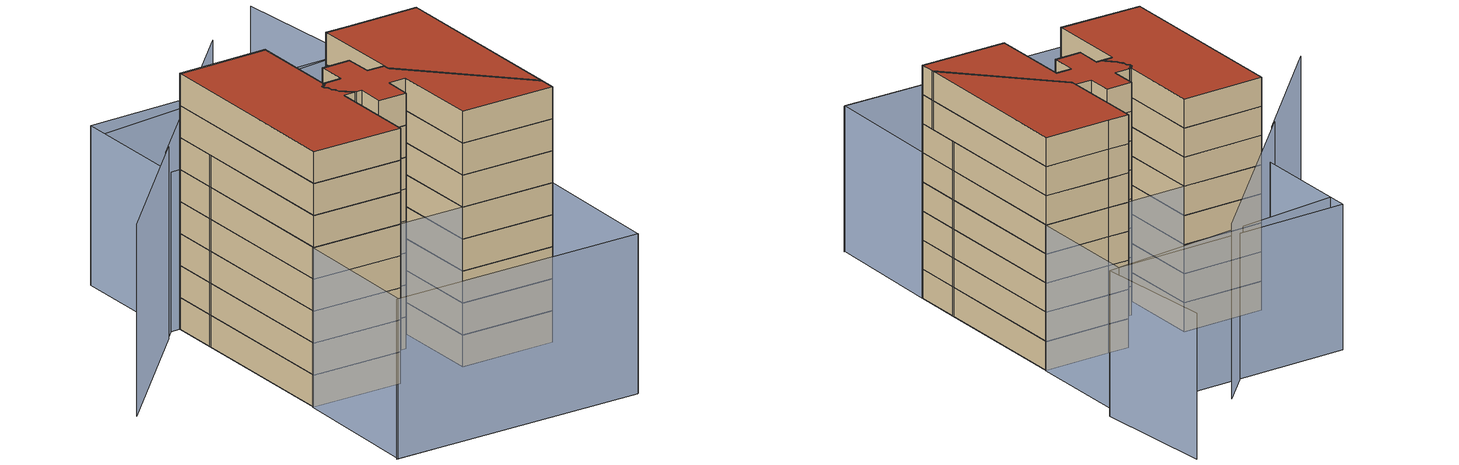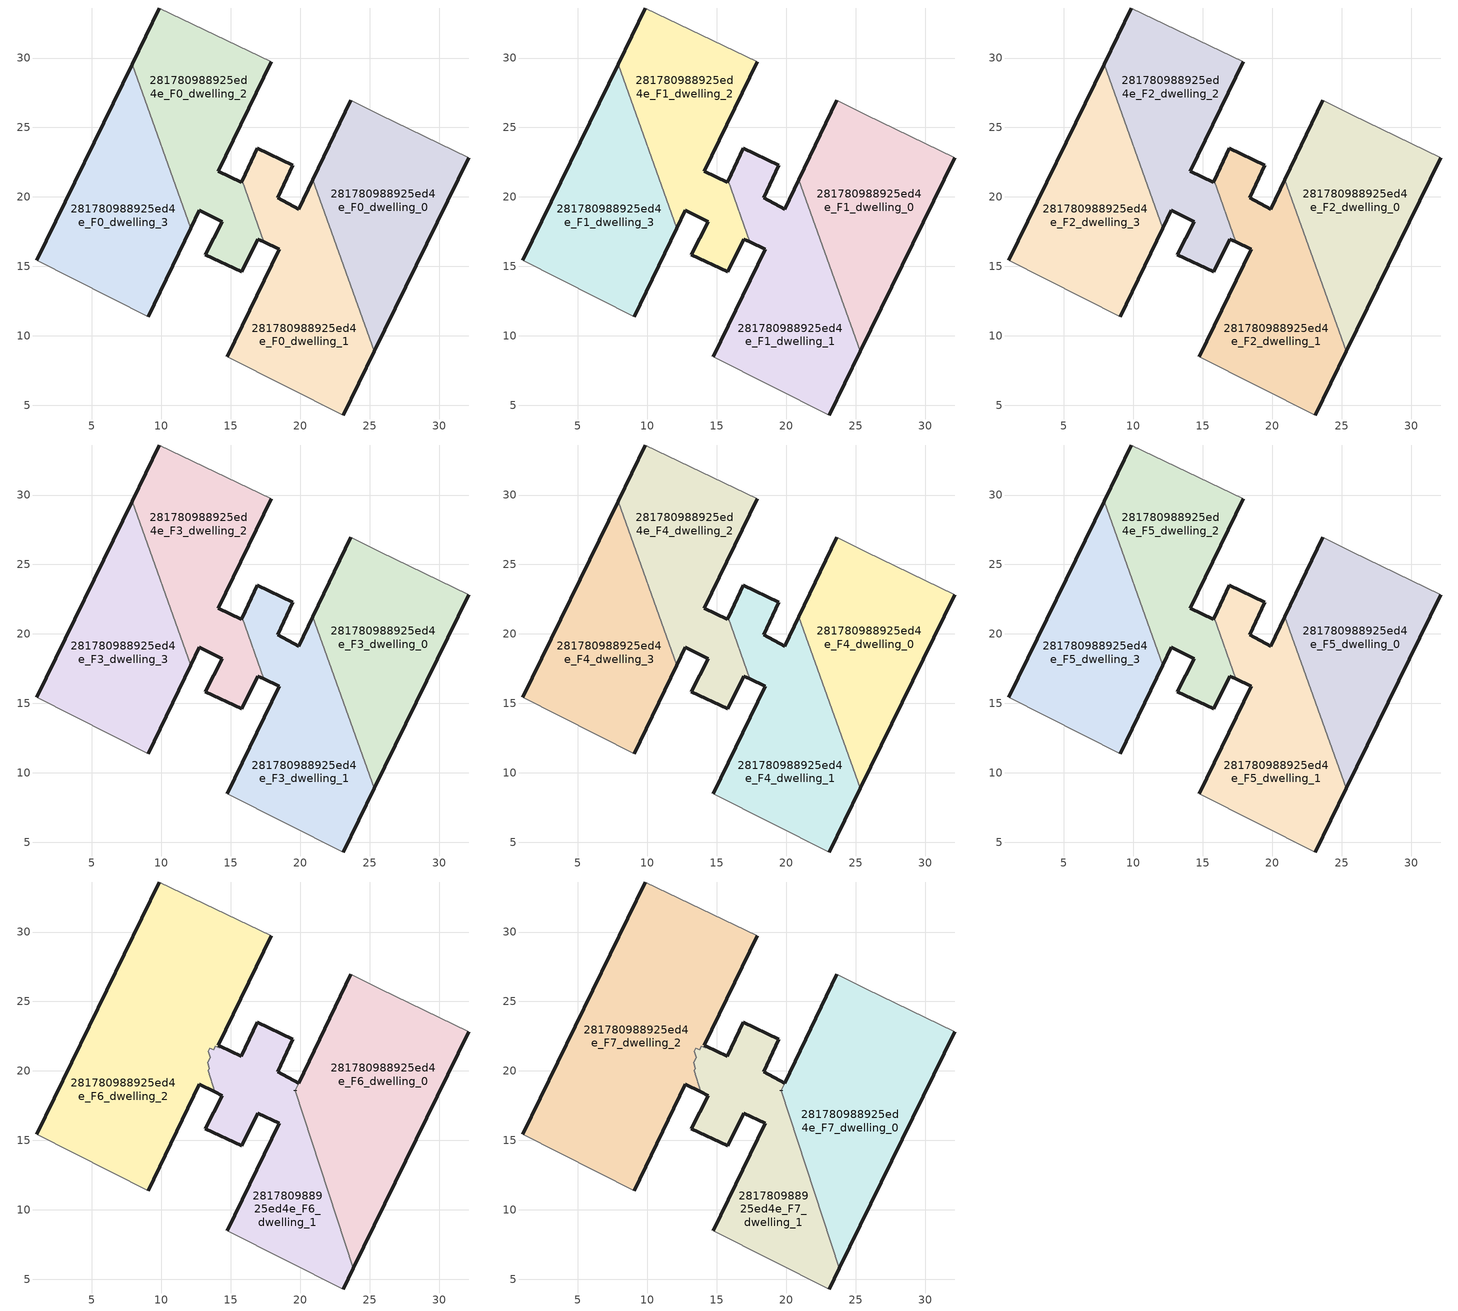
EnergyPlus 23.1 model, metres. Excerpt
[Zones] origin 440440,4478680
281780988925ed4e_F0_dwelling_0
 floor ground (EU_floor_Construction): 25.33,8.9 32.11,22.81 25.73,25.9 23.63,26.96 20.91,21.24 z0
 wall outside (EU_wall_Construction): 32.11,22.81 25.33,8.9 / 20.91,21.24 23.63,26.96 z0:3
 wall adiabatic (EU_wall_Construction): 23.63,26.96 25.73,25.9 32.11,22.81 z0:3
 wall to 281780988925ed4e_F0_dwelling_1 (EU_wall_Construction): 25.33,8.9 20.91,21.24 z0:3
281780988925ed4e_F0_dwelling_1
 floor ground (EU_floor_Construction): 23.09,4.31 25.33,8.9 20.91,21.24 19.89,19.12 18.38,19.93 19.46,22.3 16.92,23.52 15.8,21.16 17.38,16.76 18.48,16.24 14.75,8.49 z0
 wall outside (EU_wall_Construction): 25.33,8.9 23.09,4.31 / 14.75,8.49 18.48,16.24 17.38,16.76 / 15.8,21.16 16.92,23.52 19.46,22.3 18.38,19.93 19.89,19.12 20.91,21.24 z0:3
 wall adiabatic (EU_wall_Construction): 23.09,4.31 14.75,8.49 z0:3
 wall to 281780988925ed4e_F0_dwelling_2 (EU_wall_Construction): 17.38,16.76 15.8,21.16 z0:3
281780988925ed4e_F0_dwelling_2
 floor ground (EU_floor_Construction): 15.77,14.6 16.95,16.97 17.38,16.76 15.8,21.16 15.76,21.06 14.1,21.85 17.9,29.72 9.86,33.6 7.9,29.55 12.12,17.76 12.73,19.03 14.38,18.23 13.16,15.84 z0
 wall outside (EU_wall_Construction): 17.38,16.76 16.95,16.97 15.77,14.6 13.16,15.84 14.38,18.23 12.73,19.03 12.12,17.76 / 7.9,29.55 9.86,33.6 / 17.9,29.72 14.1,21.85 15.76,21.06 15.8,21.16 z0:3
 wall adiabatic (EU_wall_Construction): 9.86,33.6 17.9,29.72 z0:3
 wall to 281780988925ed4e_F0_dwelling_3 (EU_wall_Construction): 12.12,17.76 7.9,29.55 z0:3
281780988925ed4e_F0_dwelling_3
 floor ground (EU_floor_Construction): 9.04,11.39 12.12,17.76 7.9,29.55 1.05,15.44 z0
 wall outside (EU_wall_Construction): 12.12,17.76 9.04,11.39 / 1.05,15.44 7.9,29.55 z0:3
 wall adiabatic (EU_wall_Construction): 9.04,11.39 1.05,15.44 z0:3
281780988925ed4e_F1_dwelling_0
 floor to 281780988925ed4e_F0_dwelling_0 (EU_floor_Construction): 25.33,8.9 32.11,22.81 25.73,25.9 23.63,26.96 20.9,21.24 z3
 wall outside (EU_wall_Construction): 32.11,22.81 25.33,8.9 / 20.91,21.24 23.63,26.96 z3:6
 wall adiabatic (EU_wall_Construction): 23.63,26.96 25.73,25.9 32.11,22.81 z3:6
 wall to 281780988925ed4e_F1_dwelling_1 (EU_wall_Construction): 25.33,8.9 20.91,21.24 z3:6
281780988925ed4e_F1_dwelling_1
 floor to 281780988925ed4e_F0_dwelling_1 (EU_floor_Construction): 23.09,4.31 25.33,8.9 20.9,21.24 19.89,19.12 18.38,19.93 19.46,22.3 16.92,23.52 15.8,21.16 17.38,16.76 18.48,16.24 14.75,8.49 z3
 wall outside (EU_wall_Construction): 25.33,8.9 23.09,4.31 / 14.75,8.49 18.48,16.24 17.38,16.76 / 15.8,21.16 16.92,23.52 19.46,22.3 18.38,19.93 19.89,19.12 20.91,21.24 z3:6
 wall adiabatic (EU_wall_Construction): 23.09,4.31 14.75,8.49 z3:6
 wall to 281780988925ed4e_F1_dwelling_2 (EU_wall_Construction): 17.38,16.76 15.8,21.16 z3:6
281780988925ed4e_F1_dwelling_2
 floor to 281780988925ed4e_F0_dwelling_2 (EU_floor_Construction): 15.77,14.6 16.95,16.97 17.38,16.76 15.8,21.16 15.76,21.06 14.1,21.85 17.9,29.72 9.86,33.6 7.9,29.55 12.12,17.76 12.73,19.03 14.38,18.23 13.16,15.84 z3
 wall outside (EU_wall_Construction): 17.38,16.76 16.95,16.97 15.77,14.6 13.16,15.84 14.38,18.23 12.73,19.03 12.12,17.76 / 7.9,29.55 9.86,33.6 / 17.9,29.72 14.1,21.85 15.76,21.06 15.8,21.16 z3:6
 wall adiabatic (EU_wall_Construction): 9.86,33.6 17.9,29.72 z3:6
 wall to 281780988925ed4e_F1_dwelling_3 (EU_wall_Construction): 12.12,17.76 7.9,29.55 z3:6
281780988925ed4e_F1_dwelling_3
 floor to 281780988925ed4e_F0_dwelling_3 (EU_floor_Construction): 9.04,11.39 12.12,17.76 7.9,29.55 1.05,15.44 z3
 wall outside (EU_wall_Construction): 12.12,17.76 9.04,11.39 / 1.05,15.44 7.9,29.55 z3:6
 wall adiabatic (EU_wall_Construction): 9.04,11.39 1.05,15.44 z3:6
281780988925ed4e_F2_dwelling_0
 floor to 281780988925ed4e_F1_dwelling_0 (EU_floor_Construction): 25.33,8.9 32.11,22.81 25.73,25.9 23.63,26.96 20.9,21.24 z6
 wall outside (EU_wall_Construction): 32.11,22.81 25.33,8.9 / 20.91,21.24 23.63,26.96 z6:9
 wall adiabatic (EU_wall_Construction): 23.63,26.96 25.73,25.9 32.11,22.81 z6:9
 wall to 281780988925ed4e_F2_dwelling_1 (EU_wall_Construction): 25.33,8.9 20.91,21.24 z6:9
281780988925ed4e_F2_dwelling_1
 floor to 281780988925ed4e_F1_dwelling_1 (EU_floor_Construction): 23.09,4.31 25.33,8.9 20.9,21.24 19.89,19.12 18.38,19.93 19.46,22.3 16.92,23.52 15.8,21.16 17.38,16.76 18.48,16.24 14.75,8.49 z6
 wall outside (EU_wall_Construction): 25.33,8.9 23.09,4.31 / 14.75,8.49 18.48,16.24 17.38,16.76 / 15.8,21.16 16.92,23.52 19.46,22.3 18.38,19.93 19.89,19.12 20.91,21.24 z6:9
 wall adiabatic (EU_wall_Construction): 23.09,4.31 14.75,8.49 z6:9
 wall to 281780988925ed4e_F2_dwelling_2 (EU_wall_Construction): 17.38,16.76 15.8,21.16 z6:9
281780988925ed4e_F2_dwelling_2
 floor to 281780988925ed4e_F1_dwelling_2 (EU_floor_Construction): 15.77,14.6 16.95,16.97 17.38,16.76 15.8,21.16 15.76,21.06 14.1,21.85 17.9,29.72 9.86,33.6 7.9,29.55 12.12,17.76 12.73,19.03 14.38,18.23 13.16,15.84 z6
 wall outside (EU_wall_Construction): 17.38,16.76 16.95,16.97 15.77,14.6 13.16,15.84 14.38,18.23 12.73,19.03 12.12,17.76 / 7.9,29.55 9.86,33.6 / 17.9,29.72 14.1,21.85 15.76,21.06 15.8,21.16 z6:9
 wall adiabatic (EU_wall_Construction): 9.86,33.6 17.9,29.72 z6:9
 wall to 281780988925ed4e_F2_dwelling_3 (EU_wall_Construction): 12.12,17.76 7.9,29.55 z6:9
281780988925ed4e_F2_dwelling_3
 floor to 281780988925ed4e_F1_dwelling_3 (EU_floor_Construction): 9.04,11.39 12.12,17.76 7.9,29.55 1.05,15.44 z6
 wall outside (EU_wall_Construction): 12.12,17.76 9.04,11.39 / 1.05,15.44 7.9,29.55 z6:9
 wall adiabatic (EU_wall_Construction): 9.04,11.39 1.05,15.44 z6:9
281780988925ed4e_F3_dwelling_0
 floor to 281780988925ed4e_F2_dwelling_0 (EU_floor_Construction): 25.33,8.9 32.11,22.81 25.73,25.9 23.63,26.96 20.9,21.24 z9
 wall outside (EU_wall_Construction): 32.11,22.81 25.33,8.9 / 20.91,21.24 23.63,26.96 z9:12
 wall adiabatic (EU_wall_Construction): 23.63,26.96 25.73,25.9 32.11,22.81 z9:12
 wall to 281780988925ed4e_F3_dwelling_1 (EU_wall_Construction): 25.33,8.9 20.91,21.24 z9:12
281780988925ed4e_F3_dwelling_1
 floor to 281780988925ed4e_F2_dwelling_1 (EU_floor_Construction): 23.09,4.31 25.33,8.9 20.9,21.24 19.89,19.12 18.38,19.93 19.46,22.3 16.92,23.52 15.8,21.16 17.38,16.76 18.48,16.24 14.75,8.49 z9
 wall outside (EU_wall_Construction): 25.33,8.9 23.09,4.31 / 14.75,8.49 18.48,16.24 17.38,16.76 / 15.8,21.16 16.92,23.52 19.46,22.3 18.38,19.93 19.89,19.12 20.91,21.24 z9:12
 wall adiabatic (EU_wall_Construction): 23.09,4.31 14.75,8.49 z9:12
 wall to 281780988925ed4e_F3_dwelling_2 (EU_wall_Construction): 17.38,16.76 15.8,21.16 z9:12
281780988925ed4e_F3_dwelling_2
 floor to 281780988925ed4e_F2_dwelling_2 (EU_floor_Construction): 15.77,14.6 16.95,16.97 17.38,16.76 15.8,21.16 15.76,21.06 14.1,21.85 17.9,29.72 9.86,33.6 7.9,29.55 12.12,17.76 12.73,19.03 14.38,18.23 13.16,15.84 z9
 wall outside (EU_wall_Construction): 17.38,16.76 16.95,16.97 15.77,14.6 13.16,15.84 14.38,18.23 12.73,19.03 12.12,17.76 / 7.9,29.55 9.86,33.6 / 17.9,29.72 14.1,21.85 15.76,21.06 15.8,21.16 z9:12
 wall adiabatic (EU_wall_Construction): 9.86,33.6 17.9,29.72 z9:12
 wall to 281780988925ed4e_F3_dwelling_3 (EU_wall_Construction): 12.12,17.76 7.9,29.55 z9:12
281780988925ed4e_F3_dwelling_3
 floor to 281780988925ed4e_F2_dwelling_3 (EU_floor_Construction): 9.04,11.39 12.12,17.76 7.9,29.55 1.05,15.44 z9
 wall outside (EU_wall_Construction): 12.12,17.76 9.04,11.39 / 1.05,15.44 7.9,29.55 z9:12
 wall adiabatic (EU_wall_Construction): 9.04,11.39 1.05,15.44 z9:12
281780988925ed4e_F4_dwelling_0
 floor to 281780988925ed4e_F3_dwelling_0 (EU_floor_Construction): 25.33,8.9 32.11,22.81 25.73,25.9 23.63,26.96 20.9,21.24 z12
 wall outside (EU_wall_Construction): 32.11,22.81 25.33,8.9 / 20.91,21.24 23.63,26.96 z12:15
 wall adiabatic (EU_wall_Construction): 23.63,26.96 25.73,25.9 32.11,22.81 z12:15
 wall to 281780988925ed4e_F4_dwelling_1 (EU_wall_Construction): 25.33,8.9 20.91,21.24 z12:15
281780988925ed4e_F4_dwelling_1
 floor to 281780988925ed4e_F3_dwelling_1 (EU_floor_Construction): 23.09,4.31 25.33,8.9 20.9,21.24 19.89,19.12 18.38,19.93 19.46,22.3 16.92,23.52 15.8,21.16 17.38,16.76 18.48,16.24 14.75,8.49 z12
 wall outside (EU_wall_Construction): 25.33,8.9 23.09,4.31 / 14.75,8.49 18.48,16.24 17.38,16.76 / 15.8,21.16 16.92,23.52 19.46,22.3 18.38,19.93 19.89,19.12 20.91,21.24 z12:15
 wall adiabatic (EU_wall_Construction): 23.09,4.31 14.75,8.49 z12:15
 wall to 281780988925ed4e_F4_dwelling_2 (EU_wall_Construction): 17.38,16.76 15.8,21.16 z12:15
281780988925ed4e_F4_dwelling_2
 floor to 281780988925ed4e_F3_dwelling_2 (EU_floor_Construction): 15.77,14.6 16.95,16.97 17.38,16.76 15.8,21.16 15.76,21.06 14.1,21.85 17.9,29.72 9.86,33.6 7.9,29.55 12.12,17.76 12.73,19.03 14.38,18.23 13.16,15.84 z12
 wall outside (EU_wall_Construction): 17.38,16.76 16.95,16.97 15.77,14.6 13.16,15.84 14.38,18.23 12.73,19.03 12.12,17.76 / 7.9,29.55 9.86,33.6 / 17.9,29.72 14.1,21.85 15.76,21.06 15.8,21.16 z12:15
 wall adiabatic (EU_wall_Construction): 9.86,33.6 17.9,29.72 z12:15
 wall to 281780988925ed4e_F4_dwelling_3 (EU_wall_Construction): 12.12,17.76 7.9,29.55 z12:15
281780988925ed4e_F4_dwelling_3
 floor to 281780988925ed4e_F3_dwelling_3 (EU_floor_Construction): 9.04,11.39 12.12,17.76 7.9,29.55 1.05,15.44 z12
 wall outside (EU_wall_Construction): 12.12,17.76 9.04,11.39 / 1.05,15.44 7.9,29.55 z12:15
 wall adiabatic (EU_wall_Construction): 9.04,11.39 1.05,15.44 z12:15
281780988925ed4e_F5_dwelling_0
 floor to 281780988925ed4e_F4_dwelling_0 (EU_floor_Construction): 25.33,8.9 32.11,22.81 25.73,25.9 23.63,26.96 20.9,21.24 z15
 wall outside (EU_wall_Construction): 32.11,22.81 25.33,8.9 / 20.91,21.24 23.63,26.96 z15:18
 wall adiabatic (EU_wall_Construction): 23.63,26.96 25.73,25.9 32.11,22.81 z15:18
 wall to 281780988925ed4e_F5_dwelling_1 (EU_wall_Construction): 25.33,8.9 20.91,21.24 z15:18
281780988925ed4e_F5_dwelling_1
 floor to 281780988925ed4e_F4_dwelling_1 (EU_floor_Construction): 23.09,4.31 25.33,8.9 20.9,21.24 19.89,19.12 18.38,19.93 19.46,22.3 16.92,23.52 15.8,21.16 17.38,16.76 18.48,16.24 14.75,8.49 z15
 wall outside (EU_wall_Construction): 25.33,8.9 23.09,4.31 / 14.75,8.49 18.48,16.24 17.38,16.76 / 15.8,21.16 16.92,23.52 19.46,22.3 18.38,19.93 19.89,19.12 20.91,21.24 z15:18
 wall adiabatic (EU_wall_Construction): 23.09,4.31 14.75,8.49 z15:18
 wall to 281780988925ed4e_F5_dwelling_2 (EU_wall_Construction): 17.38,16.76 15.8,21.16 z15:18
281780988925ed4e_F5_dwelling_2
 floor to 281780988925ed4e_F4_dwelling_2 (EU_floor_Construction): 15.77,14.6 16.95,16.97 17.38,16.76 15.8,21.16 15.76,21.06 14.1,21.85 17.9,29.72 9.86,33.6 7.9,29.55 12.12,17.76 12.73,19.03 14.38,18.23 13.16,15.84 z15
 wall outside (EU_wall_Construction): 17.38,16.76 16.95,16.97 15.77,14.6 13.16,15.84 14.38,18.23 12.73,19.03 12.12,17.76 / 7.9,29.55 9.86,33.6 / 17.9,29.72 14.1,21.85 15.76,21.06 15.8,21.16 z15:18
 wall adiabatic (EU_wall_Construction): 9.86,33.6 17.9,29.72 z15:18
 wall to 281780988925ed4e_F5_dwelling_3 (EU_wall_Construction): 12.12,17.76 7.9,29.55 z15:18
281780988925ed4e_F5_dwelling_3
 floor to 281780988925ed4e_F4_dwelling_3 (EU_floor_Construction): 9.04,11.39 12.12,17.76 7.9,29.55 1.05,15.44 z15
 wall outside (EU_wall_Construction): 12.12,17.76 9.04,11.39 / 1.05,15.44 7.9,29.55 z15:18
 wall adiabatic (EU_wall_Construction): 9.04,11.39 1.05,15.44 z15:18
281780988925ed4e_F6_dwelling_0
 floor to 281780988925ed4e_F5_dwelling_0 (EU_floor_Construction): 25.33,8.9 32.11,22.81 25.73,25.9 23.63,26.96 20.91,21.24 z18
 floor to 281780988925ed4e_F5_dwelling_1 (EU_floor_Construction): 23.82,5.82 25.33,8.9 20.91,21.24 19.87,19.07 19.64,18.59 z18
 wall outside (EU_wall_Construction): 32.11,22.81 23.82,5.82 / 19.89,19.12 23.63,26.96 z18:21; 19.64,18.6,21 19.64,18.59,18 19.64,18.6,18
 wall adiabatic (EU_wall_Construction): 23.63,26.96 25.73,25.9 32.11,22.81 z18:21
 wall to 281780988925ed4e_F6_dwelling_1 (EU_wall_Construction): 23.82,5.82 19.64,18.59 / 19.64,18.6 19.89,19.12 z18:21
281780988925ed4e_F6_dwelling_1
 floor to 281780988925ed4e_F5_dwelling_1 (EU_floor_Construction): 23.09,4.31 23.82,5.82 19.64,18.6 19.89,19.12 18.38,19.93 19.46,22.3 16.92,23.52 15.8,21.16 17.38,16.76 18.48,16.24 14.75,8.49 z18
 floor to 281780988925ed4e_F5_dwelling_2 (EU_floor_Construction): 15.77,14.6 16.95,16.97 17.38,16.76 15.8,21.16 15.76,21.06 14.23,21.79 14.17,21.66 13.9,21.78 13.76,21.51 13.49,21.64 13.38,21.4 13.51,20.99 13.32,20.6 13.46,20.19 13.36,20 13.86,18.49 14.38,18.23 13.16,15.84 z18
 wall outside (EU_wall_Construction): 14.23,21.79 15.76,21.06 16.92,23.52 19.46,22.3 18.38,19.93 19.89,19.12 / 23.82,5.82 23.09,4.31 / 14.75,8.49 18.48,16.24 16.95,16.97 15.77,14.6 13.16,15.84 14.38,18.23 13.86,18.49 z18:21; 19.64,18.6,21 19.64,18.59,18 19.64,18.59,21
 wall adiabatic (EU_wall_Construction): 23.09,4.31 14.75,8.49 z18:21
 wall to 281780988925ed4e_F6_dwelling_2 (EU_wall_Construction): 13.86,18.49 13.36,20 / 13.37,20 13.46,20.19 13.32,20.6 13.51,20.99 13.38,21.4 13.49,21.64 13.76,21.51 13.89,21.78 / 13.9,21.78 14.17,21.66 14.23,21.79 z18:21
281780988925ed4e_F6_dwelling_2
 floor to 281780988925ed4e_F5_dwelling_2 (EU_floor_Construction): 13.86,18.49 13.36,20 13.46,20.19 13.32,20.6 13.51,20.99 13.38,21.4 13.49,21.64 13.76,21.51 13.9,21.78 14.17,21.66 14.23,21.79 14.1,21.85 17.9,29.72 9.86,33.6 7.9,29.55 12.12,17.76 12.73,19.03 z18
 floor to 281780988925ed4e_F5_dwelling_3 (EU_floor_Construction): 9.04,11.39 12.12,17.76 7.9,29.55 1.05,15.44 z18
 wall outside (EU_wall_Construction): 17.9,29.72 14.1,21.85 14.23,21.79 / 13.86,18.49 12.73,19.03 9.04,11.39 / 1.05,15.44 9.86,33.6 z18:21
 wall adiabatic (EU_wall_Construction): 9.86,33.6 17.9,29.72 / 9.04,11.39 1.05,15.44 z18:21
281780988925ed4e_F7_dwelling_0
 floor to 281780988925ed4e_F6_dwelling_0 (EU_floor_Construction): 23.82,5.82 32.11,22.81 25.73,25.9 23.63,26.96 19.64,18.59 z21
 wall outside (EU_wall_Construction): 32.11,22.81 23.82,5.82 / 19.89,19.12 23.63,26.96 z21:24; 19.64,18.6,24 19.64,18.59,21 19.64,18.6,21
 wall adiabatic (EU_wall_Construction): 23.63,26.96 25.73,25.9 32.11,22.81 z21:24
 wall to 281780988925ed4e_F7_dwelling_1 (EU_wall_Construction): 23.82,5.82 19.64,18.59 / 19.64,18.6 19.89,19.12 z21:24
 roof outside (EU_roof_Construction): 32.11,22.81 23.82,5.82 19.64,18.6 23.63,26.96 25.73,25.9 z24
281780988925ed4e_F7_dwelling_1
 floor to 281780988925ed4e_F6_dwelling_1 (EU_floor_Construction): 23.09,4.31 23.82,5.82 19.64,18.6 19.89,19.12 18.38,19.93 19.46,22.3 16.92,23.52 15.76,21.06 14.23,21.79 14.17,21.66 13.9,21.78 13.76,21.51 13.49,21.64 13.38,21.4 13.51,20.99 13.32,20.6 13.46,20.19 13.36,20 13.86,18.49 14.38,18.23 13.16,15.84 15.77,14.6 16.95,16.97 18.48,16.24 14.75,8.49 z21
 wall outside (EU_wall_Construction): 14.23,21.79 15.76,21.06 16.92,23.52 19.46,22.3 18.38,19.93 19.89,19.12 / 23.82,5.82 23.09,4.31 / 14.75,8.49 18.48,16.24 16.95,16.97 15.77,14.6 13.16,15.84 14.38,18.23 13.86,18.49 z21:24; 19.64,18.6,24 19.64,18.59,21 19.64,18.59,24
 wall adiabatic (EU_wall_Construction): 23.09,4.31 14.75,8.49 z21:24
 wall to 281780988925ed4e_F7_dwelling_2 (EU_wall_Construction): 13.86,18.49 13.36,20 / 13.37,20 13.46,20.19 13.32,20.6 13.51,20.99 13.38,21.4 13.49,21.64 13.76,21.51 13.89,21.78 / 13.9,21.78 14.17,21.66 14.23,21.79 z21:24
 roof outside (EU_roof_Construction): 19.46,22.3 18.38,19.93 19.89,19.12 19.64,18.6 23.82,5.82 23.09,4.31 14.75,8.49 18.48,16.24 16.95,16.97 15.77,14.6 13.16,15.84 14.38,18.23 13.86,18.49 13.36,20 13.46,20.19 13.32,20.6 13.51,20.99 13.38,21.4 13.49,21.64 13.76,21.51 13.9,21.78 14.17,21.66 14.23,21.79 15.76,21.06 16.92,23.52 z24
281780988925ed4e_F7_dwelling_2
 floor to 281780988925ed4e_F6_dwelling_2 (EU_floor_Construction): 13.86,18.49 13.36,20 13.46,20.19 13.32,20.6 13.51,20.99 13.38,21.4 13.49,21.64 13.76,21.51 13.9,21.78 14.17,21.66 14.23,21.79 14.1,21.85 17.9,29.72 9.86,33.6 1.05,15.44 9.04,11.39 12.73,19.03 z21
 wall outside (EU_wall_Construction): 17.9,29.72 14.1,21.85 14.23,21.79 / 13.86,18.49 12.73,19.03 9.04,11.39 / 1.05,15.44 9.86,33.6 z21:24
 wall adiabatic (EU_wall_Construction): 9.86,33.6 17.9,29.72 / 9.04,11.39 1.05,15.44 z21:24
 roof outside (EU_roof_Construction): 17.9,29.72 14.1,21.85 14.23,21.79 14.17,21.66 13.9,21.78 13.76,21.51 13.49,21.64 13.38,21.4 13.51,20.99 13.32,20.6 13.46,20.19 13.36,20 13.86,18.49 12.73,19.03 9.04,11.39 1.05,15.44 9.86,33.6 z24
shading: -5.02,3.86 17.28,-7.38 / 43.1,45.26 38.42,33.21 / 38.42,33.21 13.34,42.94 / 17.19,-7.37 -4.91,3.8 / -4.91,3.8 0.99,15.49 / 0.99,15.49 23.1,4.32 / 23.1,4.32 17.19,-7.37 / 32.17,22.78 8.98,33.98 / 8.98,33.98 14.21,44.81 / 14.21,44.81 37.4,33.6 / 37.4,33.6 32.17,22.78 z0:15; 7.68,33.43 -8.04,27.76 / 29.25,41.23 6.53,33.11 z0:18
[Building]
EU S2 Campaign: North Axis=0; Terrain=City; Solar Distribution=FullExterior
[Site:Location]
Madrid: Latitude=40.5; Longitude=-3.5; Time Zone=1; Elevation=609
[SizingPeriod:WeatherFileDays]
AnnualSizingPeriod: Begin Month=1; Begin Day of Month=1; End Month=12; End Day of Month=31; Day of Week for Start Day=Monday; Use Weather File Daylight Saving Period=No; Use Weather File Rain and Snow Indicators=No
[MATERIAL]
EU_InternalMass_Material: Roughness=MediumRough; Thickness=0.1; Conductivity=1; Density=1800; Specific Heat=900; Thermal Absorptance=0.9; Solar Absorptance=0.7; Visible Absorptance=0.7
[MATERIAL:NOMASS] Roughness=MediumRough; Thermal Absorptance=0.9; Solar Absorptance=0.7; Visible Absorptance=0.7
Name | Thermal Resistance
EU_wall_NoMass | 0.609216
EU_roof_NoMass | 0.513268
EU_floor_NoMass | 0.568163
[CONSTRUCTION]
EU_wall_Construction: EU_wall_NoMass
EU_roof_Construction: EU_roof_NoMass
EU_floor_Construction: EU_floor_NoMass
EU_InternalMass_Construction: EU_InternalMass_Material
[ZONE] Type=1; Multiplier=1; Ceiling Height=autocalculate; Floor Area=autocalculate; Part of Total Floor Area=Yes
Name | Volume
281780988925ed4e_F0_dwelling_0 | 306.969
281780988925ed4e_F1_dwelling_0; 281780988925ed4e_F2_dwelling_0; 281780988925ed4e_F3_dwelling_0; 281780988925ed4e_F4_dwelling_0; 281780988925ed4e_F5_dwelling_0 | 306.968
281780988925ed4e_F6_dwelling_0 | 396.082
281780988925ed4e_F7_dwelling_0 | 396.031
281780988925ed4e_F0_dwelling_1 | 320.583
281780988925ed4e_F1_dwelling_1; 281780988925ed4e_F2_dwelling_1; 281780988925ed4e_F3_dwelling_1; 281780988925ed4e_F4_dwelling_1; 281780988925ed4e_F5_dwelling_1 | 320.584
281780988925ed4e_F6_dwelling_1; 281780988925ed4e_F7_dwelling_1 | 286.415
281780988925ed4e_F0_dwelling_2 | 294.621
281780988925ed4e_F1_dwelling_2; 281780988925ed4e_F2_dwelling_2; 281780988925ed4e_F3_dwelling_2; 281780988925ed4e_F4_dwelling_2; 281780988925ed4e_F5_dwelling_2 | 294.62
281780988925ed4e_F6_dwelling_2 | 545.249
281780988925ed4e_F7_dwelling_2 | 545.251
281780988925ed4e_F0_dwelling_3; 281780988925ed4e_F1_dwelling_3; 281780988925ed4e_F2_dwelling_3; 281780988925ed4e_F3_dwelling_3; 281780988925ed4e_F4_dwelling_3; 281780988925ed4e_F5_dwelling_3 | 305.626
[INTERNALMASS] Construction=EU_InternalMass_Construction
Name | Zone or ZoneList | Surface Area
281780988925ed4e_F0_dwelling_0_EU_InternalMass | 281780988925ed4e_F0_dwelling_0 | 102.323
281780988925ed4e_F0_dwelling_1_EU_InternalMass | 281780988925ed4e_F0_dwelling_1 | 106.861
281780988925ed4e_F0_dwelling_2_EU_InternalMass | 281780988925ed4e_F0_dwelling_2 | 98.2066
281780988925ed4e_F0_dwelling_3_EU_InternalMass | 281780988925ed4e_F0_dwelling_3 | 101.875
281780988925ed4e_F1_dwelling_0_EU_InternalMass | 281780988925ed4e_F1_dwelling_0 | 102.323
281780988925ed4e_F1_dwelling_1_EU_InternalMass | 281780988925ed4e_F1_dwelling_1 | 106.861
281780988925ed4e_F1_dwelling_2_EU_InternalMass | 281780988925ed4e_F1_dwelling_2 | 98.2066
281780988925ed4e_F1_dwelling_3_EU_InternalMass | 281780988925ed4e_F1_dwelling_3 | 101.875
281780988925ed4e_F2_dwelling_0_EU_InternalMass | 281780988925ed4e_F2_dwelling_0 | 102.323
281780988925ed4e_F2_dwelling_1_EU_InternalMass | 281780988925ed4e_F2_dwelling_1 | 106.861
281780988925ed4e_F2_dwelling_2_EU_InternalMass | 281780988925ed4e_F2_dwelling_2 | 98.2066
281780988925ed4e_F2_dwelling_3_EU_InternalMass | 281780988925ed4e_F2_dwelling_3 | 101.875
281780988925ed4e_F3_dwelling_0_EU_InternalMass | 281780988925ed4e_F3_dwelling_0 | 102.323
281780988925ed4e_F3_dwelling_1_EU_InternalMass | 281780988925ed4e_F3_dwelling_1 | 106.861
281780988925ed4e_F3_dwelling_2_EU_InternalMass | 281780988925ed4e_F3_dwelling_2 | 98.2066
281780988925ed4e_F3_dwelling_3_EU_InternalMass | 281780988925ed4e_F3_dwelling_3 | 101.875
281780988925ed4e_F4_dwelling_0_EU_InternalMass | 281780988925ed4e_F4_dwelling_0 | 102.323
281780988925ed4e_F4_dwelling_1_EU_InternalMass | 281780988925ed4e_F4_dwelling_1 | 106.861
281780988925ed4e_F4_dwelling_2_EU_InternalMass | 281780988925ed4e_F4_dwelling_2 | 98.2066
281780988925ed4e_F4_dwelling_3_EU_InternalMass | 281780988925ed4e_F4_dwelling_3 | 101.875
281780988925ed4e_F5_dwelling_0_EU_InternalMass | 281780988925ed4e_F5_dwelling_0 | 102.323
281780988925ed4e_F5_dwelling_1_EU_InternalMass | 281780988925ed4e_F5_dwelling_1 | 106.861
281780988925ed4e_F5_dwelling_2_EU_InternalMass | 281780988925ed4e_F5_dwelling_2 | 98.2066
281780988925ed4e_F5_dwelling_3_EU_InternalMass | 281780988925ed4e_F5_dwelling_3 | 101.875
281780988925ed4e_F6_dwelling_0_EU_InternalMass | 281780988925ed4e_F6_dwelling_0 | 132.03
281780988925ed4e_F6_dwelling_1_EU_InternalMass | 281780988925ed4e_F6_dwelling_1 | 95.4686
281780988925ed4e_F6_dwelling_2_EU_InternalMass | 281780988925ed4e_F6_dwelling_2 | 181.748
281780988925ed4e_F7_dwelling_0_EU_InternalMass | 281780988925ed4e_F7_dwelling_0 | 132.03
281780988925ed4e_F7_dwelling_1_EU_InternalMass | 281780988925ed4e_F7_dwelling_1 | 95.4686
281780988925ed4e_F7_dwelling_2_EU_InternalMass | 281780988925ed4e_F7_dwelling_2 | 181.748
[OTHEREQUIPMENT] Fuel Type=Electricity; Design Level Calculation Method=Watts/Area; Power per Zone Floor Area=1; Fraction Latent=0; Fraction Radiant=0; Fraction Lost=0; Carbon Dioxide Generation Rate=0; EndUse Subcategory=EU_Step8_InternalGains
Name | Zone or ZoneList or Space or SpaceList | Schedule
EU_Step8_InternalGain_281780988925ed4e_F0_dwelling_0_f000 | 281780988925ed4e_F0_dwelling_0 | EU_Step8_GainSchedule_281780988925ed4e_F0_dwelling_0_f000
EU_Step8_InternalGain_281780988925ed4e_F0_dwelling_1_f000 | 281780988925ed4e_F0_dwelling_1 | EU_Step8_GainSchedule_281780988925ed4e_F0_dwelling_1_f000
EU_Step8_InternalGain_281780988925ed4e_F0_dwelling_2_f000 | 281780988925ed4e_F0_dwelling_2 | EU_Step8_GainSchedule_281780988925ed4e_F0_dwelling_2_f000
EU_Step8_InternalGain_281780988925ed4e_F0_dwelling_3_f000 | 281780988925ed4e_F0_dwelling_3 | EU_Step8_GainSchedule_281780988925ed4e_F0_dwelling_3_f000
EU_Step8_InternalGain_281780988925ed4e_F1_dwelling_0_f000 | 281780988925ed4e_F1_dwelling_0 | EU_Step8_GainSchedule_281780988925ed4e_F1_dwelling_0_f000
EU_Step8_InternalGain_281780988925ed4e_F1_dwelling_1_f000 | 281780988925ed4e_F1_dwelling_1 | EU_Step8_GainSchedule_281780988925ed4e_F1_dwelling_1_f000
EU_Step8_InternalGain_281780988925ed4e_F1_dwelling_2_f000 | 281780988925ed4e_F1_dwelling_2 | EU_Step8_GainSchedule_281780988925ed4e_F1_dwelling_2_f000
EU_Step8_InternalGain_281780988925ed4e_F1_dwelling_3_f000 | 281780988925ed4e_F1_dwelling_3 | EU_Step8_GainSchedule_281780988925ed4e_F1_dwelling_3_f000
EU_Step8_InternalGain_281780988925ed4e_F2_dwelling_0_f000 | 281780988925ed4e_F2_dwelling_0 | EU_Step8_GainSchedule_281780988925ed4e_F2_dwelling_0_f000
EU_Step8_InternalGain_281780988925ed4e_F2_dwelling_1_f000 | 281780988925ed4e_F2_dwelling_1 | EU_Step8_GainSchedule_281780988925ed4e_F2_dwelling_1_f000
EU_Step8_InternalGain_281780988925ed4e_F2_dwelling_2_f000 | 281780988925ed4e_F2_dwelling_2 | EU_Step8_GainSchedule_281780988925ed4e_F2_dwelling_2_f000
EU_Step8_InternalGain_281780988925ed4e_F2_dwelling_3_f000 | 281780988925ed4e_F2_dwelling_3 | EU_Step8_GainSchedule_281780988925ed4e_F2_dwelling_3_f000
EU_Step8_InternalGain_281780988925ed4e_F3_dwelling_0_f000 | 281780988925ed4e_F3_dwelling_0 | EU_Step8_GainSchedule_281780988925ed4e_F3_dwelling_0_f000
EU_Step8_InternalGain_281780988925ed4e_F3_dwelling_1_f000 | 281780988925ed4e_F3_dwelling_1 | EU_Step8_GainSchedule_281780988925ed4e_F3_dwelling_1_f000
EU_Step8_InternalGain_281780988925ed4e_F3_dwelling_2_f000 | 281780988925ed4e_F3_dwelling_2 | EU_Step8_GainSchedule_281780988925ed4e_F3_dwelling_2_f000
EU_Step8_InternalGain_281780988925ed4e_F3_dwelling_3_f000 | 281780988925ed4e_F3_dwelling_3 | EU_Step8_GainSchedule_281780988925ed4e_F3_dwelling_3_f000
EU_Step8_InternalGain_281780988925ed4e_F4_dwelling_0_f000 | 281780988925ed4e_F4_dwelling_0 | EU_Step8_GainSchedule_281780988925ed4e_F4_dwelling_0_f000
EU_Step8_InternalGain_281780988925ed4e_F4_dwelling_1_f000 | 281780988925ed4e_F4_dwelling_1 | EU_Step8_GainSchedule_281780988925ed4e_F4_dwelling_1_f000
EU_Step8_InternalGain_281780988925ed4e_F4_dwelling_2_f000 | 281780988925ed4e_F4_dwelling_2 | EU_Step8_GainSchedule_281780988925ed4e_F4_dwelling_2_f000
EU_Step8_InternalGain_281780988925ed4e_F4_dwelling_3_f000 | 281780988925ed4e_F4_dwelling_3 | EU_Step8_GainSchedule_281780988925ed4e_F4_dwelling_3_f000
EU_Step8_InternalGain_281780988925ed4e_F5_dwelling_0_f000 | 281780988925ed4e_F5_dwelling_0 | EU_Step8_GainSchedule_281780988925ed4e_F5_dwelling_0_f000
EU_Step8_InternalGain_281780988925ed4e_F5_dwelling_1_f000 | 281780988925ed4e_F5_dwelling_1 | EU_Step8_GainSchedule_281780988925ed4e_F5_dwelling_1_f000
EU_Step8_InternalGain_281780988925ed4e_F5_dwelling_2_f000 | 281780988925ed4e_F5_dwelling_2 | EU_Step8_GainSchedule_281780988925ed4e_F5_dwelling_2_f000
EU_Step8_InternalGain_281780988925ed4e_F5_dwelling_3_f000 | 281780988925ed4e_F5_dwelling_3 | EU_Step8_GainSchedule_281780988925ed4e_F5_dwelling_3_f000
EU_Step8_InternalGain_281780988925ed4e_F6_dwelling_0_f000 | 281780988925ed4e_F6_dwelling_0 | EU_Step8_GainSchedule_281780988925ed4e_F6_dwelling_0_f000
EU_Step8_InternalGain_281780988925ed4e_F6_dwelling_1_f000 | 281780988925ed4e_F6_dwelling_1 | EU_Step8_GainSchedule_281780988925ed4e_F6_dwelling_1_f000
EU_Step8_InternalGain_281780988925ed4e_F6_dwelling_2_f000 | 281780988925ed4e_F6_dwelling_2 | EU_Step8_GainSchedule_281780988925ed4e_F6_dwelling_2_f000
EU_Step8_InternalGain_281780988925ed4e_F7_dwelling_0_f000 | 281780988925ed4e_F7_dwelling_0 | EU_Step8_GainSchedule_281780988925ed4e_F7_dwelling_0_f000
EU_Step8_InternalGain_281780988925ed4e_F7_dwelling_1_f000 | 281780988925ed4e_F7_dwelling_1 | EU_Step8_GainSchedule_281780988925ed4e_F7_dwelling_1_f000
EU_Step8_InternalGain_281780988925ed4e_F7_dwelling_2_f000 | 281780988925ed4e_F7_dwelling_2 | EU_Step8_GainSchedule_281780988925ed4e_F7_dwelling_2_f000
[ZONEVENTILATION:DESIGNFLOWRATE] Schedule=EU_AlwaysOn; Design Flow Rate Calculation Method=AirChanges/Hour; Air Changes per Hour=0.752966; Ventilation Type=Natural; Fan Pressure Rise=0; Fan Total Efficiency=1; Constant Term Coefficient=1; Temperature Term Coefficient=0; Velocity Term Coefficient=0; Velocity Squared Term Coefficient=0; Minimum Indoor Temperature=-100; Maximum Indoor Temperature=100; Delta Temperature=-100; Minimum Outdoor Temperature=-100; Maximum Outdoor Temperature=100; Maximum Wind Speed=40
Name | Zone or ZoneList or Space or SpaceList
EU_ConstantAir_281780988925ed4e_F0_dwelling_0 | 281780988925ed4e_F0_dwelling_0
EU_ConstantAir_281780988925ed4e_F0_dwelling_1 | 281780988925ed4e_F0_dwelling_1
EU_ConstantAir_281780988925ed4e_F0_dwelling_2 | 281780988925ed4e_F0_dwelling_2
EU_ConstantAir_281780988925ed4e_F0_dwelling_3 | 281780988925ed4e_F0_dwelling_3
EU_ConstantAir_281780988925ed4e_F1_dwelling_0 | 281780988925ed4e_F1_dwelling_0
EU_ConstantAir_281780988925ed4e_F1_dwelling_1 | 281780988925ed4e_F1_dwelling_1
EU_ConstantAir_281780988925ed4e_F1_dwelling_2 | 281780988925ed4e_F1_dwelling_2
EU_ConstantAir_281780988925ed4e_F1_dwelling_3 | 281780988925ed4e_F1_dwelling_3
EU_ConstantAir_281780988925ed4e_F2_dwelling_0 | 281780988925ed4e_F2_dwelling_0
EU_ConstantAir_281780988925ed4e_F2_dwelling_1 | 281780988925ed4e_F2_dwelling_1
EU_ConstantAir_281780988925ed4e_F2_dwelling_2 | 281780988925ed4e_F2_dwelling_2
EU_ConstantAir_281780988925ed4e_F2_dwelling_3 | 281780988925ed4e_F2_dwelling_3
EU_ConstantAir_281780988925ed4e_F3_dwelling_0 | 281780988925ed4e_F3_dwelling_0
EU_ConstantAir_281780988925ed4e_F3_dwelling_1 | 281780988925ed4e_F3_dwelling_1
EU_ConstantAir_281780988925ed4e_F3_dwelling_2 | 281780988925ed4e_F3_dwelling_2
EU_ConstantAir_281780988925ed4e_F3_dwelling_3 | 281780988925ed4e_F3_dwelling_3
EU_ConstantAir_281780988925ed4e_F4_dwelling_0 | 281780988925ed4e_F4_dwelling_0
EU_ConstantAir_281780988925ed4e_F4_dwelling_1 | 281780988925ed4e_F4_dwelling_1
EU_ConstantAir_281780988925ed4e_F4_dwelling_2 | 281780988925ed4e_F4_dwelling_2
EU_ConstantAir_281780988925ed4e_F4_dwelling_3 | 281780988925ed4e_F4_dwelling_3
EU_ConstantAir_281780988925ed4e_F5_dwelling_0 | 281780988925ed4e_F5_dwelling_0
EU_ConstantAir_281780988925ed4e_F5_dwelling_1 | 281780988925ed4e_F5_dwelling_1
EU_ConstantAir_281780988925ed4e_F5_dwelling_2 | 281780988925ed4e_F5_dwelling_2
EU_ConstantAir_281780988925ed4e_F5_dwelling_3 | 281780988925ed4e_F5_dwelling_3
EU_ConstantAir_281780988925ed4e_F6_dwelling_0 | 281780988925ed4e_F6_dwelling_0
EU_ConstantAir_281780988925ed4e_F6_dwelling_1 | 281780988925ed4e_F6_dwelling_1
EU_ConstantAir_281780988925ed4e_F6_dwelling_2 | 281780988925ed4e_F6_dwelling_2
EU_ConstantAir_281780988925ed4e_F7_dwelling_0 | 281780988925ed4e_F7_dwelling_0
EU_ConstantAir_281780988925ed4e_F7_dwelling_1 | 281780988925ed4e_F7_dwelling_1
EU_ConstantAir_281780988925ed4e_F7_dwelling_2 | 281780988925ed4e_F7_dwelling_2
[HVACTEMPLATE:THERMOSTAT] Constant Heating Setpoint=20; Constant Cooling Setpoint=50
EU_HeatOnly_281780988925ed4e_F0_dwelling_0; EU_HeatOnly_281780988925ed4e_F0_dwelling_1; EU_HeatOnly_281780988925ed4e_F0_dwelling_2; EU_HeatOnly_281780988925ed4e_F0_dwelling_3; EU_HeatOnly_281780988925ed4e_F1_dwelling_0; EU_HeatOnly_281780988925ed4e_F1_dwelling_1; EU_HeatOnly_281780988925ed4e_F1_dwelling_2; EU_HeatOnly_281780988925ed4e_F1_dwelling_3; EU_HeatOnly_281780988925ed4e_F2_dwelling_0; EU_HeatOnly_281780988925ed4e_F2_dwelling_1; EU_HeatOnly_281780988925ed4e_F2_dwelling_2; EU_HeatOnly_281780988925ed4e_F2_dwelling_3; EU_HeatOnly_281780988925ed4e_F3_dwelling_0; EU_HeatOnly_281780988925ed4e_F3_dwelling_1; EU_HeatOnly_281780988925ed4e_F3_dwelling_2; EU_HeatOnly_281780988925ed4e_F3_dwelling_3; EU_HeatOnly_281780988925ed4e_F4_dwelling_0; EU_HeatOnly_281780988925ed4e_F4_dwelling_1; EU_HeatOnly_281780988925ed4e_F4_dwelling_2; EU_HeatOnly_281780988925ed4e_F4_dwelling_3; EU_HeatOnly_281780988925ed4e_F5_dwelling_0; EU_HeatOnly_281780988925ed4e_F5_dwelling_1; EU_HeatOnly_281780988925ed4e_F5_dwelling_2; EU_HeatOnly_281780988925ed4e_F5_dwelling_3; EU_HeatOnly_281780988925ed4e_F6_dwelling_0; EU_HeatOnly_281780988925ed4e_F6_dwelling_1; EU_HeatOnly_281780988925ed4e_F6_dwelling_2; EU_HeatOnly_281780988925ed4e_F7_dwelling_0; EU_HeatOnly_281780988925ed4e_F7_dwelling_1; EU_HeatOnly_281780988925ed4e_F7_dwelling_2
[HVACTEMPLATE:ZONE:IDEALLOADSAIRSYSTEM] System Availability Schedule=EU_AlwaysOn; Maximum Heating Supply Air Temperature=50; Minimum Cooling Supply Air Temperature=13; Maximum Heating Supply Air Humidity Ratio=0.0156; Minimum Cooling Supply Air Humidity Ratio=0.0077; Heating Limit=NoLimit; Cooling Limit=NoLimit; Heating Availability Schedule=EU_AlwaysOn; Cooling Availability Schedule=EU_CoolingOff; Dehumidification Control Type=ConstantSensibleHeatRatio; Cooling Sensible Heat Ratio=0.7; Dehumidification Setpoint=60; Humidification Control Type=None; Humidification Setpoint=30; Outdoor Air Method=None; Outdoor Air Flow Rate per Person=0.00944; Outdoor Air Flow Rate per Zone Floor Area=0; Outdoor Air Flow Rate per Zone=0; Demand Controlled Ventilation Type=None; Outdoor Air Economizer Type=NoEconomizer; Heat Recovery Type=None; Sensible Heat Recovery Effectiveness=0.7; Latent Heat Recovery Effectiveness=0.65
Name | Template Thermostat
281780988925ed4e_F0_dwelling_0 | EU_HeatOnly_281780988925ed4e_F0_dwelling_0
281780988925ed4e_F0_dwelling_1 | EU_HeatOnly_281780988925ed4e_F0_dwelling_1
281780988925ed4e_F0_dwelling_2 | EU_HeatOnly_281780988925ed4e_F0_dwelling_2
281780988925ed4e_F0_dwelling_3 | EU_HeatOnly_281780988925ed4e_F0_dwelling_3
281780988925ed4e_F1_dwelling_0 | EU_HeatOnly_281780988925ed4e_F1_dwelling_0
281780988925ed4e_F1_dwelling_1 | EU_HeatOnly_281780988925ed4e_F1_dwelling_1
281780988925ed4e_F1_dwelling_2 | EU_HeatOnly_281780988925ed4e_F1_dwelling_2
281780988925ed4e_F1_dwelling_3 | EU_HeatOnly_281780988925ed4e_F1_dwelling_3
281780988925ed4e_F2_dwelling_0 | EU_HeatOnly_281780988925ed4e_F2_dwelling_0
281780988925ed4e_F2_dwelling_1 | EU_HeatOnly_281780988925ed4e_F2_dwelling_1
281780988925ed4e_F2_dwelling_2 | EU_HeatOnly_281780988925ed4e_F2_dwelling_2
281780988925ed4e_F2_dwelling_3 | EU_HeatOnly_281780988925ed4e_F2_dwelling_3
281780988925ed4e_F3_dwelling_0 | EU_HeatOnly_281780988925ed4e_F3_dwelling_0
281780988925ed4e_F3_dwelling_1 | EU_HeatOnly_281780988925ed4e_F3_dwelling_1
281780988925ed4e_F3_dwelling_2 | EU_HeatOnly_281780988925ed4e_F3_dwelling_2
281780988925ed4e_F3_dwelling_3 | EU_HeatOnly_281780988925ed4e_F3_dwelling_3
281780988925ed4e_F4_dwelling_0 | EU_HeatOnly_281780988925ed4e_F4_dwelling_0
281780988925ed4e_F4_dwelling_1 | EU_HeatOnly_281780988925ed4e_F4_dwelling_1
281780988925ed4e_F4_dwelling_2 | EU_HeatOnly_281780988925ed4e_F4_dwelling_2
281780988925ed4e_F4_dwelling_3 | EU_HeatOnly_281780988925ed4e_F4_dwelling_3
281780988925ed4e_F5_dwelling_0 | EU_HeatOnly_281780988925ed4e_F5_dwelling_0
281780988925ed4e_F5_dwelling_1 | EU_HeatOnly_281780988925ed4e_F5_dwelling_1
281780988925ed4e_F5_dwelling_2 | EU_HeatOnly_281780988925ed4e_F5_dwelling_2
281780988925ed4e_F5_dwelling_3 | EU_HeatOnly_281780988925ed4e_F5_dwelling_3
281780988925ed4e_F6_dwelling_0 | EU_HeatOnly_281780988925ed4e_F6_dwelling_0
281780988925ed4e_F6_dwelling_1 | EU_HeatOnly_281780988925ed4e_F6_dwelling_1
281780988925ed4e_F6_dwelling_2 | EU_HeatOnly_281780988925ed4e_F6_dwelling_2
281780988925ed4e_F7_dwelling_0 | EU_HeatOnly_281780988925ed4e_F7_dwelling_0
281780988925ed4e_F7_dwelling_1 | EU_HeatOnly_281780988925ed4e_F7_dwelling_1
281780988925ed4e_F7_dwelling_2 | EU_HeatOnly_281780988925ed4e_F7_dwelling_2
[SIZING:ZONE] Zone Cooling Design Supply Air Temperature Input Method=SupplyAirTemperature; Zone Cooling Design Supply Air Temperature=13; Zone Heating Design Supply Air Temperature Input Method=SupplyAirTemperature; Zone Heating Design Supply Air Temperature=50; Zone Cooling Design Supply Air Humidity Ratio=0.008; Zone Heating Design Supply Air Humidity Ratio=0.008; Cooling Design Air Flow Method=DesignDay; Cooling Design Air Flow Rate=0; Cooling Minimum Air Flow per Zone Floor Area=0.000762; Cooling Minimum Air Flow=0; Cooling Minimum Air Flow Fraction=0.2; Heating Design Air Flow Method=DesignDay; Heating Design Air Flow Rate=0; Heating Maximum Air Flow per Zone Floor Area=0.002032; Heating Maximum Air Flow=0.141576; Heating Maximum Air Flow Fraction=0.3; Account for Dedicated Outdoor Air System=No; Dedicated Outdoor Air System Control Strategy=NeutralSupplyAir; Dedicated Outdoor Air Low Setpoint Temperature for Design=autosize; Dedicated Outdoor Air High Setpoint Temperature for Design=autosize; Zone Load Sizing Method=Sensible Load Only No Latent Load; Zone Latent Cooling Design Supply Air Humidity Ratio Input Method=HumidityRatioDifference; Zone Cooling Design Supply Air Humidity Ratio Difference=0.005; Zone Latent Heating Design Supply Air Humidity Ratio Input Method=HumidityRatioDifference; Zone Humidification Design Supply Air Humidity Ratio Difference=0.005
281780988925ed4e_F0_dwelling_0; 281780988925ed4e_F0_dwelling_1; 281780988925ed4e_F0_dwelling_2; 281780988925ed4e_F0_dwelling_3; 281780988925ed4e_F1_dwelling_0; 281780988925ed4e_F1_dwelling_1; 281780988925ed4e_F1_dwelling_2; 281780988925ed4e_F1_dwelling_3; 281780988925ed4e_F2_dwelling_0; 281780988925ed4e_F2_dwelling_1; 281780988925ed4e_F2_dwelling_2; 281780988925ed4e_F2_dwelling_3; 281780988925ed4e_F3_dwelling_0; 281780988925ed4e_F3_dwelling_1; 281780988925ed4e_F3_dwelling_2; 281780988925ed4e_F3_dwelling_3; 281780988925ed4e_F4_dwelling_0; 281780988925ed4e_F4_dwelling_1; 281780988925ed4e_F4_dwelling_2; 281780988925ed4e_F4_dwelling_3; 281780988925ed4e_F5_dwelling_0; 281780988925ed4e_F5_dwelling_1; 281780988925ed4e_F5_dwelling_2; 281780988925ed4e_F5_dwelling_3; 281780988925ed4e_F6_dwelling_0; 281780988925ed4e_F6_dwelling_1; 281780988925ed4e_F6_dwelling_2; 281780988925ed4e_F7_dwelling_0; 281780988925ed4e_F7_dwelling_1; 281780988925ed4e_F7_dwelling_2
[SCHEDULE:CONSTANT]
Name | Hourly Value
EU_AlwaysOn | 1
EU_CoolingOff | 0
[SCHEDULE:FILE] Column Number=1; Rows to Skip at Top=0; Number of Hours of Data=8760; Column Separator=Comma; Interpolate to Timestep=No; Minutes per Item=60; Adjust Schedule for Daylight Savings=Yes
Name | File
EU_Step8_GainSchedule_281780988925ed4e_F0_dwelling_0_f000 | ../../schedules/281780988925ed4e/281780988925ed4e_F0_dwelling_0_f000_gain.csv
EU_Step8_GainSchedule_281780988925ed4e_F0_dwelling_1_f000 | ../../schedules/281780988925ed4e/281780988925ed4e_F0_dwelling_1_f000_gain.csv
EU_Step8_GainSchedule_281780988925ed4e_F0_dwelling_2_f000 | ../../schedules/281780988925ed4e/281780988925ed4e_F0_dwelling_2_f000_gain.csv
EU_Step8_GainSchedule_281780988925ed4e_F0_dwelling_3_f000 | ../../schedules/281780988925ed4e/281780988925ed4e_F0_dwelling_3_f000_gain.csv
EU_Step8_GainSchedule_281780988925ed4e_F1_dwelling_0_f000 | ../../schedules/281780988925ed4e/281780988925ed4e_F1_dwelling_0_f000_gain.csv
EU_Step8_GainSchedule_281780988925ed4e_F1_dwelling_1_f000 | ../../schedules/281780988925ed4e/281780988925ed4e_F1_dwelling_1_f000_gain.csv
EU_Step8_GainSchedule_281780988925ed4e_F1_dwelling_2_f000 | ../../schedules/281780988925ed4e/281780988925ed4e_F1_dwelling_2_f000_gain.csv
EU_Step8_GainSchedule_281780988925ed4e_F1_dwelling_3_f000 | ../../schedules/281780988925ed4e/281780988925ed4e_F1_dwelling_3_f000_gain.csv
EU_Step8_GainSchedule_281780988925ed4e_F2_dwelling_0_f000 | ../../schedules/281780988925ed4e/281780988925ed4e_F2_dwelling_0_f000_gain.csv
EU_Step8_GainSchedule_281780988925ed4e_F2_dwelling_1_f000 | ../../schedules/281780988925ed4e/281780988925ed4e_F2_dwelling_1_f000_gain.csv
EU_Step8_GainSchedule_281780988925ed4e_F2_dwelling_2_f000 | ../../schedules/281780988925ed4e/281780988925ed4e_F2_dwelling_2_f000_gain.csv
EU_Step8_GainSchedule_281780988925ed4e_F2_dwelling_3_f000 | ../../schedules/281780988925ed4e/281780988925ed4e_F2_dwelling_3_f000_gain.csv
EU_Step8_GainSchedule_281780988925ed4e_F3_dwelling_0_f000 | ../../schedules/281780988925ed4e/281780988925ed4e_F3_dwelling_0_f000_gain.csv
EU_Step8_GainSchedule_281780988925ed4e_F3_dwelling_1_f000 | ../../schedules/281780988925ed4e/281780988925ed4e_F3_dwelling_1_f000_gain.csv
EU_Step8_GainSchedule_281780988925ed4e_F3_dwelling_2_f000 | ../../schedules/281780988925ed4e/281780988925ed4e_F3_dwelling_2_f000_gain.csv
EU_Step8_GainSchedule_281780988925ed4e_F3_dwelling_3_f000 | ../../schedules/281780988925ed4e/281780988925ed4e_F3_dwelling_3_f000_gain.csv
EU_Step8_GainSchedule_281780988925ed4e_F4_dwelling_0_f000 | ../../schedules/281780988925ed4e/281780988925ed4e_F4_dwelling_0_f000_gain.csv
EU_Step8_GainSchedule_281780988925ed4e_F4_dwelling_1_f000 | ../../schedules/281780988925ed4e/281780988925ed4e_F4_dwelling_1_f000_gain.csv
EU_Step8_GainSchedule_281780988925ed4e_F4_dwelling_2_f000 | ../../schedules/281780988925ed4e/281780988925ed4e_F4_dwelling_2_f000_gain.csv
EU_Step8_GainSchedule_281780988925ed4e_F4_dwelling_3_f000 | ../../schedules/281780988925ed4e/281780988925ed4e_F4_dwelling_3_f000_gain.csv
EU_Step8_GainSchedule_281780988925ed4e_F5_dwelling_0_f000 | ../../schedules/281780988925ed4e/281780988925ed4e_F5_dwelling_0_f000_gain.csv
EU_Step8_GainSchedule_281780988925ed4e_F5_dwelling_1_f000 | ../../schedules/281780988925ed4e/281780988925ed4e_F5_dwelling_1_f000_gain.csv
EU_Step8_GainSchedule_281780988925ed4e_F5_dwelling_2_f000 | ../../schedules/281780988925ed4e/281780988925ed4e_F5_dwelling_2_f000_gain.csv
EU_Step8_GainSchedule_281780988925ed4e_F5_dwelling_3_f000 | ../../schedules/281780988925ed4e/281780988925ed4e_F5_dwelling_3_f000_gain.csv
EU_Step8_GainSchedule_281780988925ed4e_F6_dwelling_0_f000 | ../../schedules/281780988925ed4e/281780988925ed4e_F6_dwelling_0_f000_gain.csv
EU_Step8_GainSchedule_281780988925ed4e_F6_dwelling_1_f000 | ../../schedules/281780988925ed4e/281780988925ed4e_F6_dwelling_1_f000_gain.csv
EU_Step8_GainSchedule_281780988925ed4e_F6_dwelling_2_f000 | ../../schedules/281780988925ed4e/281780988925ed4e_F6_dwelling_2_f000_gain.csv
EU_Step8_GainSchedule_281780988925ed4e_F7_dwelling_0_f000 | ../../schedules/281780988925ed4e/281780988925ed4e_F7_dwelling_0_f000_gain.csv
EU_Step8_GainSchedule_281780988925ed4e_F7_dwelling_1_f000 | ../../schedules/281780988925ed4e/281780988925ed4e_F7_dwelling_1_f000_gain.csv
EU_Step8_GainSchedule_281780988925ed4e_F7_dwelling_2_f000 | ../../schedules/281780988925ed4e/281780988925ed4e_F7_dwelling_2_f000_gain.csv
